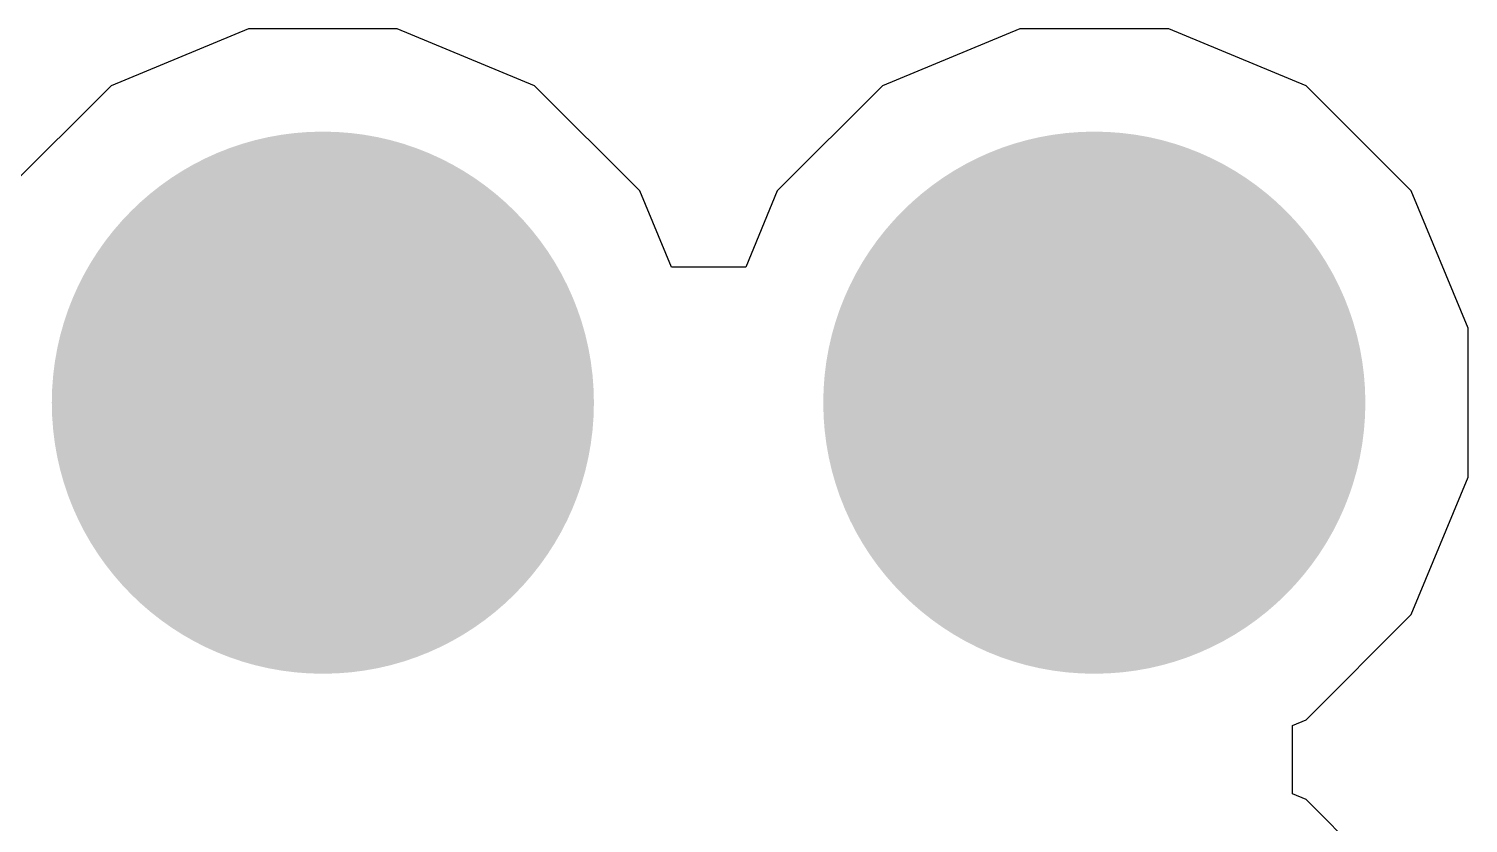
# Model space of a CAD drawing. Header units: inches. Extents: x -5 to 5328, y -4 to 5281.
# Drawn here: x 134.609 to 136.741, y 59.108 to 60.285 of the extents above; entities that cross this region are included whole.
import ezdxf

# ---------------------------------------------------------------- set-up
doc = ezdxf.new("R2010")
doc.units = ezdxf.units.IN
for name, color, linetype in [('Bottom Layer', 5, 'Continuous'), ('Bottom Solder', 6, 'Continuous'), ('Drill Drawing', 1, 'Continuous'), ('Layer 1', 16, 'Continuous'), ('Layer 2', 76, 'Continuous'), ('Top Layer', 1, 'Continuous'), ('Top Solder', 216, 'Continuous'), ('Via Holes', 16, 'Continuous')]:
    doc.layers.add(name, color=color, linetype=linetype)

msp = doc.modelspace()

# ---------------------------------------------------------------- hatches: boundary and pattern name
at = {"layer": 'Bottom Layer'}
h = msp.add_hatch(color=5, dxfattribs=at)
edge = h.paths.add_edge_path()
edge.add_arc((135.0444, 59.7311), 0.3, 0, 360)
h = msp.add_hatch(color=5, dxfattribs=at)
edge = h.paths.add_edge_path()
edge.add_arc((136.1874, 59.7311), 0.3, 0, 360)
at = {"layer": 'Bottom Solder'}
h = msp.add_hatch(color=6, dxfattribs=at)
edge = h.paths.add_edge_path()
edge.add_arc((135.0444, 59.7311), 0.4016, 0, 360)
h = msp.add_hatch(color=6, dxfattribs=at)
edge = h.paths.add_edge_path()
edge.add_arc((136.1874, 59.7311), 0.4016, 0, 360)
at = {"layer": 'Layer 1'}
h = msp.add_hatch(color=16, dxfattribs=at)
edge = h.paths.add_edge_path()
edge.add_arc((135.0444, 59.7311), 0.3, 0, 360)
h = msp.add_hatch(color=16, dxfattribs=at)
edge = h.paths.add_edge_path()
edge.add_arc((136.1874, 59.7311), 0.3, 0, 360)
at = {"layer": 'Layer 2'}
h = msp.add_hatch(color=76, dxfattribs=at)
edge = h.paths.add_edge_path()
edge.add_arc((135.0444, 59.7311), 0.3, 0, 360)
h = msp.add_hatch(color=76, dxfattribs=at)
edge = h.paths.add_edge_path()
edge.add_arc((136.1874, 59.7311), 0.3, 0, 360)
at = {"layer": 'Top Layer'}
h = msp.add_hatch(color=1, dxfattribs=at)
edge = h.paths.add_edge_path()
edge.add_arc((135.0444, 59.7311), 0.3, 0, 360)
h = msp.add_hatch(color=1, dxfattribs=at)
edge = h.paths.add_edge_path()
edge.add_arc((136.1874, 59.7311), 0.3, 0, 360)
at = {"layer": 'Top Solder'}
h = msp.add_hatch(color=216, dxfattribs=at)
edge = h.paths.add_edge_path()
edge.add_arc((135.0444, 59.7311), 0.4016, 0, 360)
h = msp.add_hatch(color=216, dxfattribs=at)
edge = h.paths.add_edge_path()
edge.add_arc((136.1874, 59.7311), 0.4016, 0, 360)
at = {"layer": 'Via Holes'}
h = msp.add_hatch(color=7, dxfattribs=at)
edge = h.paths.add_edge_path()
edge.add_arc((135.0444, 59.7311), 0.15, 0, 360)
h = msp.add_hatch(color=7, dxfattribs=at)
edge = h.paths.add_edge_path()
edge.add_arc((136.1874, 59.7311), 0.15, 0, 360)

# ---------------------------------------------------------------- linework, layer by layer
at = {"layer": 'Bottom Layer'}
for p, q in [((134.9342, 60.2851), (134.7306, 60.2007)), ((135.1546, 60.2851), (134.9342, 60.2851)), ((135.3582, 60.2007), (135.1546, 60.2851)), ((136.0772, 60.2851), (135.8736, 60.2007)), ((136.2976, 60.2851), (136.0772, 60.2851)), ((136.5012, 60.2007), (136.2976, 60.2851)), ((134.7306, 60.2007), (134.5747, 60.0449)), ((135.514, 60.0449), (135.3582, 60.2007)), ((135.8736, 60.2007), (135.7177, 60.0449)), ((136.657, 60.0449), (136.5012, 60.2007)), ((135.5609, 59.9318), (135.514, 60.0449)), ((135.7177, 60.0449), (135.6709, 59.9318)), ((136.7414, 59.8413), (136.657, 60.0449)), ((135.6709, 59.9318), (135.5609, 59.9318)), ((136.7414, 59.6209), (136.7414, 59.8413)), ((136.657, 59.4173), (136.7414, 59.6209)), ((136.5012, 59.2614), (136.657, 59.4173)), ((136.481, 59.253), (136.5012, 59.2614)), ((136.481, 59.1514), (136.481, 59.253)), ((136.5012, 59.1431), (136.481, 59.1514)), ((136.657, 58.9872), (136.5012, 59.1431))]:
    msp.add_line(p, q, dxfattribs=at)
at = {"layer": 'Drill Drawing'}
for points in [[(134.9174, 59.8581, 0.0508, 0.0508, 0), (135.0444, 59.9851, 0.0508, 0.0508, 0)], [(135.0444, 59.9851, 0.0508, 0.0508, 0), (135.1714, 59.8581, 0.0508, 0.0508, 0)], [(136.0604, 59.8581, 0.0508, 0.0508, 0), (136.1874, 59.9851, 0.0508, 0.0508, 0)], [(136.1874, 59.9851, 0.0508, 0.0508, 0), (136.3144, 59.8581, 0.0508, 0.0508, 0)], [(134.9682, 59.8073, 0.0508, 0.0508, 0), (135.0444, 59.8835, 0.0508, 0.0508, 0)], [(135.0444, 59.8835, 0.0508, 0.0508, 0), (135.1206, 59.8073, 0.0508, 0.0508, 0)], [(136.1112, 59.8073, 0.0508, 0.0508, 0), (136.1874, 59.8835, 0.0508, 0.0508, 0)], [(136.1874, 59.8835, 0.0508, 0.0508, 0), (136.2636, 59.8073, 0.0508, 0.0508, 0)], [(134.7904, 59.8581, 0.0508, 0.0508, 0), (134.9174, 59.7311, 0.0508, 0.0508, 0)], [(134.7904, 59.8581, 0.0508, 0.0508, 0), (134.9174, 59.8581, 0.0508, 0.0508, 0)], [(135.1714, 59.8581, 0.0508, 0.0508, 0), (135.2984, 59.8581, 0.0508, 0.0508, 0)], [(135.1714, 59.7311, 0.0508, 0.0508, 0), (135.2984, 59.8581, 0.0508, 0.0508, 0)], [(135.9334, 59.8581, 0.0508, 0.0508, 0), (136.0604, 59.7311, 0.0508, 0.0508, 0)], [(135.9334, 59.8581, 0.0508, 0.0508, 0), (136.0604, 59.8581, 0.0508, 0.0508, 0)], [(136.3144, 59.8581, 0.0508, 0.0508, 0), (136.4414, 59.8581, 0.0508, 0.0508, 0)], [(136.3144, 59.7311, 0.0508, 0.0508, 0), (136.4414, 59.8581, 0.0508, 0.0508, 0)], [(134.892, 59.8073, 0.0508, 0.0508, 0), (134.9682, 59.7311, 0.0508, 0.0508, 0)], [(134.892, 59.8073, 0.0508, 0.0508, 0), (134.9682, 59.8073, 0.0508, 0.0508, 0)], [(135.1206, 59.8073, 0.0508, 0.0508, 0), (135.1968, 59.8073, 0.0508, 0.0508, 0)], [(135.1206, 59.7311, 0.0508, 0.0508, 0), (135.1968, 59.8073, 0.0508, 0.0508, 0)], [(136.035, 59.8073, 0.0508, 0.0508, 0), (136.1112, 59.7311, 0.0508, 0.0508, 0)], [(136.035, 59.8073, 0.0508, 0.0508, 0), (136.1112, 59.8073, 0.0508, 0.0508, 0)], [(136.2636, 59.8073, 0.0508, 0.0508, 0), (136.3398, 59.8073, 0.0508, 0.0508, 0)], [(136.2636, 59.7311, 0.0508, 0.0508, 0), (136.3398, 59.8073, 0.0508, 0.0508, 0)], [(134.7904, 59.6041, 0.0508, 0.0508, 0), (134.9174, 59.7311, 0.0508, 0.0508, 0)], [(134.892, 59.6549, 0.0508, 0.0508, 0), (134.9682, 59.7311, 0.0508, 0.0508, 0)], [(135.1206, 59.7311, 0.0508, 0.0508, 0), (135.1968, 59.6549, 0.0508, 0.0508, 0)], [(135.1714, 59.7311, 0.0508, 0.0508, 0), (135.2984, 59.6041, 0.0508, 0.0508, 0)], [(135.9334, 59.6041, 0.0508, 0.0508, 0), (136.0604, 59.7311, 0.0508, 0.0508, 0)], [(136.035, 59.6549, 0.0508, 0.0508, 0), (136.1112, 59.7311, 0.0508, 0.0508, 0)], [(136.2636, 59.7311, 0.0508, 0.0508, 0), (136.3398, 59.6549, 0.0508, 0.0508, 0)], [(136.3144, 59.7311, 0.0508, 0.0508, 0), (136.4414, 59.6041, 0.0508, 0.0508, 0)], [(134.892, 59.6549, 0.0508, 0.0508, 0), (134.9682, 59.6549, 0.0508, 0.0508, 0)], [(134.9682, 59.6549, 0.0508, 0.0508, 0), (135.0444, 59.5787, 0.0508, 0.0508, 0)], [(135.0444, 59.5787, 0.0508, 0.0508, 0), (135.1206, 59.6549, 0.0508, 0.0508, 0)], [(135.1206, 59.6549, 0.0508, 0.0508, 0), (135.1968, 59.6549, 0.0508, 0.0508, 0)], [(136.035, 59.6549, 0.0508, 0.0508, 0), (136.1112, 59.6549, 0.0508, 0.0508, 0)], [(136.1112, 59.6549, 0.0508, 0.0508, 0), (136.1874, 59.5787, 0.0508, 0.0508, 0)], [(136.1874, 59.5787, 0.0508, 0.0508, 0), (136.2636, 59.6549, 0.0508, 0.0508, 0)], [(136.2636, 59.6549, 0.0508, 0.0508, 0), (136.3398, 59.6549, 0.0508, 0.0508, 0)], [(134.7904, 59.6041, 0.0508, 0.0508, 0), (134.9174, 59.6041, 0.0508, 0.0508, 0)], [(134.9174, 59.6041, 0.0508, 0.0508, 0), (135.0444, 59.4771, 0.0508, 0.0508, 0)], [(135.0444, 59.4771, 0.0508, 0.0508, 0), (135.1714, 59.6041, 0.0508, 0.0508, 0)], [(135.1714, 59.6041, 0.0508, 0.0508, 0), (135.2984, 59.6041, 0.0508, 0.0508, 0)], [(135.9334, 59.6041, 0.0508, 0.0508, 0), (136.0604, 59.6041, 0.0508, 0.0508, 0)], [(136.0604, 59.6041, 0.0508, 0.0508, 0), (136.1874, 59.4771, 0.0508, 0.0508, 0)], [(136.1874, 59.4771, 0.0508, 0.0508, 0), (136.3144, 59.6041, 0.0508, 0.0508, 0)], [(136.3144, 59.6041, 0.0508, 0.0508, 0), (136.4414, 59.6041, 0.0508, 0.0508, 0)]]:
    msp.add_lwpolyline(points, format="xyseb", dxfattribs=at)
for points in [[(135.0317, 59.9851, 0.0254, 0.0254, 1), (135.0571, 59.9851, 0.0254, 0.0254, 1)], [(135.0317, 59.9851, 0.0254, 0.0254, 1), (135.0571, 59.9851, 0.0254, 0.0254, 1)], [(136.1747, 59.9851, 0.0254, 0.0254, 1), (136.2001, 59.9851, 0.0254, 0.0254, 1)], [(136.1747, 59.9851, 0.0254, 0.0254, 1), (136.2001, 59.9851, 0.0254, 0.0254, 1)], [(135.0317, 59.8835, 0.0254, 0.0254, 1), (135.0571, 59.8835, 0.0254, 0.0254, 1)], [(135.0317, 59.8835, 0.0254, 0.0254, 1), (135.0571, 59.8835, 0.0254, 0.0254, 1)], [(136.1747, 59.8835, 0.0254, 0.0254, 1), (136.2001, 59.8835, 0.0254, 0.0254, 1)], [(136.1747, 59.8835, 0.0254, 0.0254, 1), (136.2001, 59.8835, 0.0254, 0.0254, 1)], [(134.7777, 59.8581, 0.0254, 0.0254, 1), (134.8031, 59.8581, 0.0254, 0.0254, 1)], [(134.7777, 59.8581, 0.0254, 0.0254, 1), (134.8031, 59.8581, 0.0254, 0.0254, 1)], [(134.9047, 59.8581, 0.0254, 0.0254, 1), (134.9301, 59.8581, 0.0254, 0.0254, 1)], [(134.9047, 59.8581, 0.0254, 0.0254, 1), (134.9301, 59.8581, 0.0254, 0.0254, 1)], [(135.1587, 59.8581, 0.0254, 0.0254, 1), (135.1841, 59.8581, 0.0254, 0.0254, 1)], [(135.1587, 59.8581, 0.0254, 0.0254, 1), (135.1841, 59.8581, 0.0254, 0.0254, 1)], [(135.2857, 59.8581, 0.0254, 0.0254, 1), (135.3111, 59.8581, 0.0254, 0.0254, 1)], [(135.2857, 59.8581, 0.0254, 0.0254, 1), (135.3111, 59.8581, 0.0254, 0.0254, 1)], [(135.9207, 59.8581, 0.0254, 0.0254, 1), (135.9461, 59.8581, 0.0254, 0.0254, 1)], [(135.9207, 59.8581, 0.0254, 0.0254, 1), (135.9461, 59.8581, 0.0254, 0.0254, 1)], [(136.0477, 59.8581, 0.0254, 0.0254, 1), (136.0731, 59.8581, 0.0254, 0.0254, 1)], [(136.0477, 59.8581, 0.0254, 0.0254, 1), (136.0731, 59.8581, 0.0254, 0.0254, 1)], [(136.3017, 59.8581, 0.0254, 0.0254, 1), (136.3271, 59.8581, 0.0254, 0.0254, 1)], [(136.3017, 59.8581, 0.0254, 0.0254, 1), (136.3271, 59.8581, 0.0254, 0.0254, 1)], [(136.4287, 59.8581, 0.0254, 0.0254, 1), (136.4541, 59.8581, 0.0254, 0.0254, 1)], [(136.4287, 59.8581, 0.0254, 0.0254, 1), (136.4541, 59.8581, 0.0254, 0.0254, 1)], [(134.8793, 59.8073, 0.0254, 0.0254, 1), (134.9047, 59.8073, 0.0254, 0.0254, 1)], [(134.8793, 59.8073, 0.0254, 0.0254, 1), (134.9047, 59.8073, 0.0254, 0.0254, 1)], [(134.9555, 59.8073, 0.0254, 0.0254, 1), (134.9809, 59.8073, 0.0254, 0.0254, 1)], [(134.9555, 59.8073, 0.0254, 0.0254, 1), (134.9809, 59.8073, 0.0254, 0.0254, 1)], [(135.1079, 59.8073, 0.0254, 0.0254, 1), (135.1333, 59.8073, 0.0254, 0.0254, 1)], [(135.1079, 59.8073, 0.0254, 0.0254, 1), (135.1333, 59.8073, 0.0254, 0.0254, 1)], [(135.1841, 59.8073, 0.0254, 0.0254, 1), (135.2095, 59.8073, 0.0254, 0.0254, 1)], [(135.1841, 59.8073, 0.0254, 0.0254, 1), (135.2095, 59.8073, 0.0254, 0.0254, 1)], [(136.0223, 59.8073, 0.0254, 0.0254, 1), (136.0477, 59.8073, 0.0254, 0.0254, 1)], [(136.0223, 59.8073, 0.0254, 0.0254, 1), (136.0477, 59.8073, 0.0254, 0.0254, 1)], [(136.0985, 59.8073, 0.0254, 0.0254, 1), (136.1239, 59.8073, 0.0254, 0.0254, 1)], [(136.0985, 59.8073, 0.0254, 0.0254, 1), (136.1239, 59.8073, 0.0254, 0.0254, 1)], [(136.2509, 59.8073, 0.0254, 0.0254, 1), (136.2763, 59.8073, 0.0254, 0.0254, 1)], [(136.2509, 59.8073, 0.0254, 0.0254, 1), (136.2763, 59.8073, 0.0254, 0.0254, 1)], [(136.3271, 59.8073, 0.0254, 0.0254, 1), (136.3525, 59.8073, 0.0254, 0.0254, 1)], [(136.3271, 59.8073, 0.0254, 0.0254, 1), (136.3525, 59.8073, 0.0254, 0.0254, 1)], [(134.9047, 59.7311, 0.0254, 0.0254, 1), (134.9301, 59.7311, 0.0254, 0.0254, 1)], [(134.9047, 59.7311, 0.0254, 0.0254, 1), (134.9301, 59.7311, 0.0254, 0.0254, 1)], [(134.9555, 59.7311, 0.0254, 0.0254, 1), (134.9809, 59.7311, 0.0254, 0.0254, 1)], [(134.9555, 59.7311, 0.0254, 0.0254, 1), (134.9809, 59.7311, 0.0254, 0.0254, 1)], [(135.1079, 59.7311, 0.0254, 0.0254, 1), (135.1333, 59.7311, 0.0254, 0.0254, 1)], [(135.1079, 59.7311, 0.0254, 0.0254, 1), (135.1333, 59.7311, 0.0254, 0.0254, 1)], [(135.1587, 59.7311, 0.0254, 0.0254, 1), (135.1841, 59.7311, 0.0254, 0.0254, 1)], [(135.1587, 59.7311, 0.0254, 0.0254, 1), (135.1841, 59.7311, 0.0254, 0.0254, 1)], [(136.0477, 59.7311, 0.0254, 0.0254, 1), (136.0731, 59.7311, 0.0254, 0.0254, 1)], [(136.0477, 59.7311, 0.0254, 0.0254, 1), (136.0731, 59.7311, 0.0254, 0.0254, 1)], [(136.0985, 59.7311, 0.0254, 0.0254, 1), (136.1239, 59.7311, 0.0254, 0.0254, 1)], [(136.0985, 59.7311, 0.0254, 0.0254, 1), (136.1239, 59.7311, 0.0254, 0.0254, 1)], [(136.2509, 59.7311, 0.0254, 0.0254, 1), (136.2763, 59.7311, 0.0254, 0.0254, 1)], [(136.2509, 59.7311, 0.0254, 0.0254, 1), (136.2763, 59.7311, 0.0254, 0.0254, 1)], [(136.3017, 59.7311, 0.0254, 0.0254, 1), (136.3271, 59.7311, 0.0254, 0.0254, 1)], [(136.3017, 59.7311, 0.0254, 0.0254, 1), (136.3271, 59.7311, 0.0254, 0.0254, 1)], [(134.8793, 59.6549, 0.0254, 0.0254, 1), (134.9047, 59.6549, 0.0254, 0.0254, 1)], [(134.8793, 59.6549, 0.0254, 0.0254, 1), (134.9047, 59.6549, 0.0254, 0.0254, 1)], [(134.9555, 59.6549, 0.0254, 0.0254, 1), (134.9809, 59.6549, 0.0254, 0.0254, 1)], [(134.9555, 59.6549, 0.0254, 0.0254, 1), (134.9809, 59.6549, 0.0254, 0.0254, 1)], [(135.1079, 59.6549, 0.0254, 0.0254, 1), (135.1333, 59.6549, 0.0254, 0.0254, 1)], [(135.1079, 59.6549, 0.0254, 0.0254, 1), (135.1333, 59.6549, 0.0254, 0.0254, 1)], [(135.1841, 59.6549, 0.0254, 0.0254, 1), (135.2095, 59.6549, 0.0254, 0.0254, 1)], [(135.1841, 59.6549, 0.0254, 0.0254, 1), (135.2095, 59.6549, 0.0254, 0.0254, 1)], [(136.0223, 59.6549, 0.0254, 0.0254, 1), (136.0477, 59.6549, 0.0254, 0.0254, 1)], [(136.0223, 59.6549, 0.0254, 0.0254, 1), (136.0477, 59.6549, 0.0254, 0.0254, 1)], [(136.0985, 59.6549, 0.0254, 0.0254, 1), (136.1239, 59.6549, 0.0254, 0.0254, 1)], [(136.0985, 59.6549, 0.0254, 0.0254, 1), (136.1239, 59.6549, 0.0254, 0.0254, 1)], [(136.2509, 59.6549, 0.0254, 0.0254, 1), (136.2763, 59.6549, 0.0254, 0.0254, 1)], [(136.2509, 59.6549, 0.0254, 0.0254, 1), (136.2763, 59.6549, 0.0254, 0.0254, 1)], [(136.3271, 59.6549, 0.0254, 0.0254, 1), (136.3525, 59.6549, 0.0254, 0.0254, 1)], [(136.3271, 59.6549, 0.0254, 0.0254, 1), (136.3525, 59.6549, 0.0254, 0.0254, 1)], [(134.7777, 59.6041, 0.0254, 0.0254, 1), (134.8031, 59.6041, 0.0254, 0.0254, 1)], [(134.7777, 59.6041, 0.0254, 0.0254, 1), (134.8031, 59.6041, 0.0254, 0.0254, 1)], [(134.9047, 59.6041, 0.0254, 0.0254, 1), (134.9301, 59.6041, 0.0254, 0.0254, 1)], [(134.9047, 59.6041, 0.0254, 0.0254, 1), (134.9301, 59.6041, 0.0254, 0.0254, 1)], [(135.1587, 59.6041, 0.0254, 0.0254, 1), (135.1841, 59.6041, 0.0254, 0.0254, 1)], [(135.1587, 59.6041, 0.0254, 0.0254, 1), (135.1841, 59.6041, 0.0254, 0.0254, 1)], [(135.2857, 59.6041, 0.0254, 0.0254, 1), (135.3111, 59.6041, 0.0254, 0.0254, 1)], [(135.2857, 59.6041, 0.0254, 0.0254, 1), (135.3111, 59.6041, 0.0254, 0.0254, 1)], [(135.9207, 59.6041, 0.0254, 0.0254, 1), (135.9461, 59.6041, 0.0254, 0.0254, 1)], [(135.9207, 59.6041, 0.0254, 0.0254, 1), (135.9461, 59.6041, 0.0254, 0.0254, 1)], [(136.0477, 59.6041, 0.0254, 0.0254, 1), (136.0731, 59.6041, 0.0254, 0.0254, 1)], [(136.0477, 59.6041, 0.0254, 0.0254, 1), (136.0731, 59.6041, 0.0254, 0.0254, 1)], [(136.3017, 59.6041, 0.0254, 0.0254, 1), (136.3271, 59.6041, 0.0254, 0.0254, 1)], [(136.3017, 59.6041, 0.0254, 0.0254, 1), (136.3271, 59.6041, 0.0254, 0.0254, 1)], [(136.4287, 59.6041, 0.0254, 0.0254, 1), (136.4541, 59.6041, 0.0254, 0.0254, 1)], [(136.4287, 59.6041, 0.0254, 0.0254, 1), (136.4541, 59.6041, 0.0254, 0.0254, 1)], [(135.0317, 59.5787, 0.0254, 0.0254, 1), (135.0571, 59.5787, 0.0254, 0.0254, 1)], [(135.0317, 59.5787, 0.0254, 0.0254, 1), (135.0571, 59.5787, 0.0254, 0.0254, 1)], [(136.1747, 59.5787, 0.0254, 0.0254, 1), (136.2001, 59.5787, 0.0254, 0.0254, 1)], [(136.1747, 59.5787, 0.0254, 0.0254, 1), (136.2001, 59.5787, 0.0254, 0.0254, 1)], [(135.0317, 59.4771, 0.0254, 0.0254, 1), (135.0571, 59.4771, 0.0254, 0.0254, 1)], [(135.0317, 59.4771, 0.0254, 0.0254, 1), (135.0571, 59.4771, 0.0254, 0.0254, 1)], [(136.1747, 59.4771, 0.0254, 0.0254, 1), (136.2001, 59.4771, 0.0254, 0.0254, 1)], [(136.1747, 59.4771, 0.0254, 0.0254, 1), (136.2001, 59.4771, 0.0254, 0.0254, 1)]]:
    msp.add_lwpolyline(points, format="xyseb", close=True, dxfattribs=at)
at = {"layer": 'Layer 1'}
for p, q in [((134.9342, 60.2851), (134.7306, 60.2007)), ((135.1546, 60.2851), (134.9342, 60.2851)), ((135.3582, 60.2007), (135.1546, 60.2851)), ((136.0772, 60.2851), (135.8736, 60.2007)), ((136.2976, 60.2851), (136.0772, 60.2851)), ((136.5012, 60.2007), (136.2976, 60.2851)), ((134.7306, 60.2007), (134.5747, 60.0449)), ((135.514, 60.0449), (135.3582, 60.2007)), ((135.8736, 60.2007), (135.7177, 60.0449)), ((136.657, 60.0449), (136.5012, 60.2007)), ((135.5609, 59.9318), (135.514, 60.0449)), ((135.7177, 60.0449), (135.6709, 59.9318)), ((136.7414, 59.8413), (136.657, 60.0449)), ((135.6709, 59.9318), (135.5609, 59.9318)), ((136.7414, 59.6209), (136.7414, 59.8413)), ((136.657, 59.4173), (136.7414, 59.6209)), ((136.5012, 59.2614), (136.657, 59.4173)), ((136.481, 59.253), (136.5012, 59.2614)), ((136.481, 59.1514), (136.481, 59.253)), ((136.5012, 59.1431), (136.481, 59.1514)), ((136.657, 58.9872), (136.5012, 59.1431))]:
    msp.add_line(p, q, dxfattribs=at)

doc.saveas('drawing.dxf')
